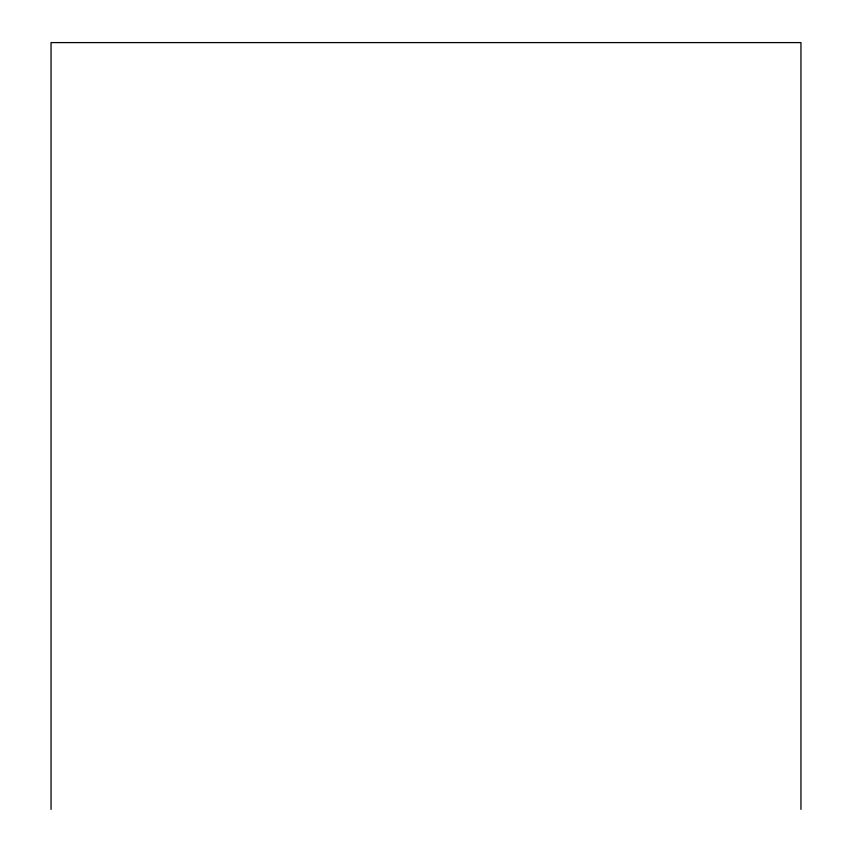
<?xml version="1.0" encoding="UTF-8"?>
<svg xmlns="http://www.w3.org/2000/svg" width="852" height="852" viewBox="0 0 852 852"><rect width="100%" height="100%" fill="white"/><g stroke="black" fill="none" stroke-linecap="round" stroke-linejoin="round"><path stroke-width="1.28" d="M800.955 809.4L800.955 42.6L51.045 42.6L51.045 809.4"/></g></svg>
